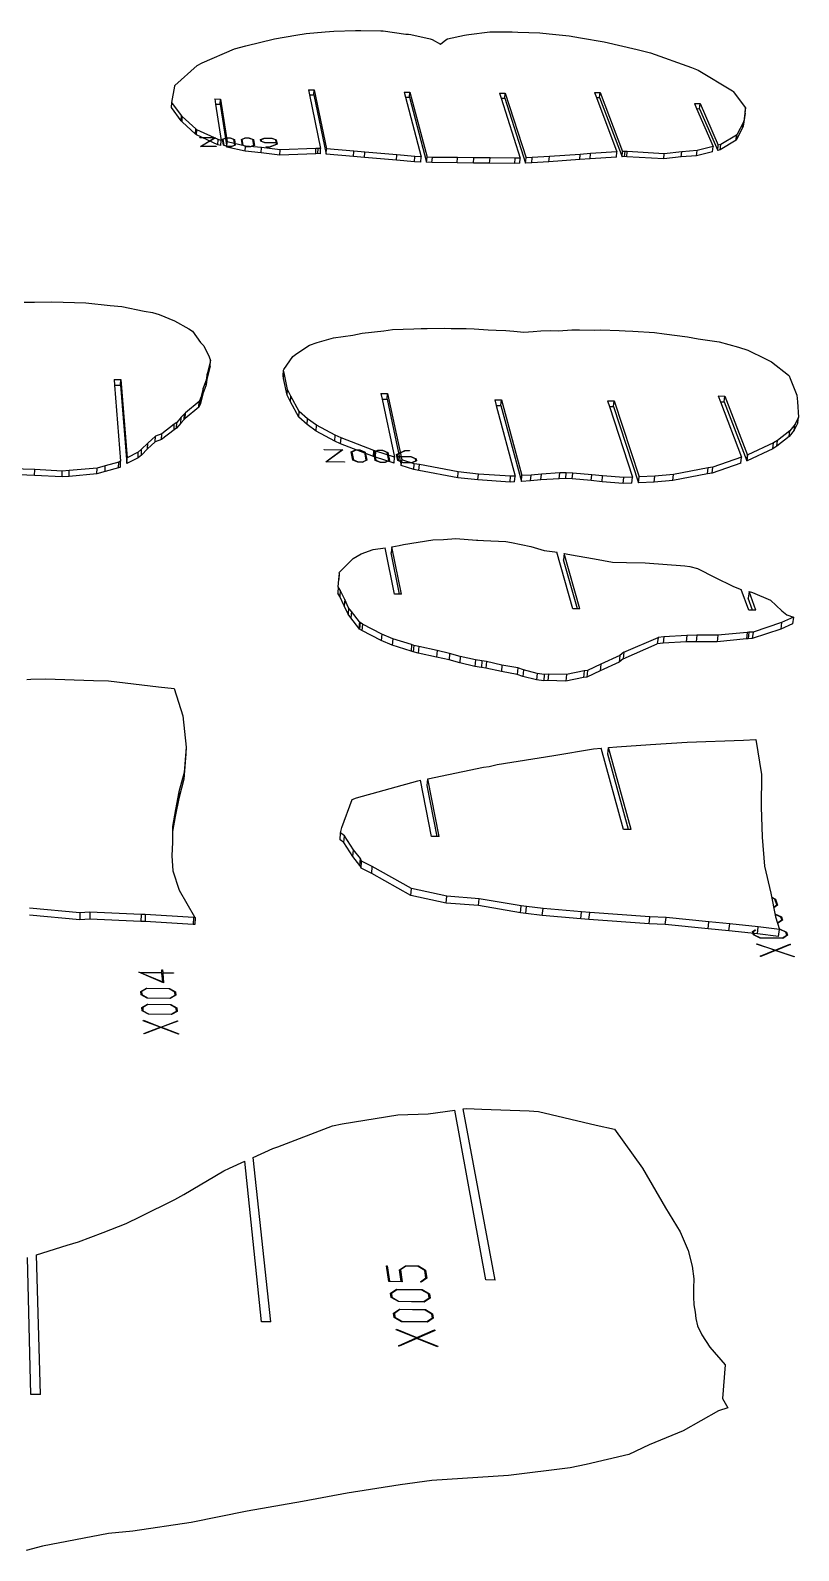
# Model space of a CAD drawing. Extents: x -27.3 to 25.1, y -26.7 to 15.7.
# Drawn here: x 5 to 25.06, y -24.18 to 15.5 of the extents above; entities that cross this region are included whole.
import ezdxf

# ---------------------------------------------------------------- set-up
doc = ezdxf.new("R2010")
doc.units = 0
doc.header["$MEASUREMENT"] = 0
doc.layers.get('0').update_dxf_attribs({"linetype": 'CONTINUOUS'})

msp = doc.modelspace()

# ---------------------------------------------------------------- linework, layer by layer
for p, q in [((12.697, 15.467), (12.923, 15.485)), ((12.923, 15.485), (13.486, 15.5)), ((13.486, 15.5), (13.627, 15.503)), ((13.627, 15.503), (14.147, 15.491)), ((14.147, 15.491), (14.216, 15.489)), ((14.216, 15.489), (14.807, 15.408)), ((10.334, 15.02), (10.628, 15.101)), ((10.628, 15.101), (11.376, 15.287)), ((11.376, 15.287), (11.93, 15.378)), ((11.93, 15.378), (12.199, 15.42)), ((12.199, 15.42), (12.697, 15.467)), ((14.807, 15.408), (14.87, 15.404)), ((14.87, 15.404), (14.934, 15.395)), ((14.934, 15.395), (15.435, 15.285)), ((15.435, 15.285), (15.492, 15.262)), ((15.492, 15.262), (15.705, 15.141)), ((15.705, 15.141), (15.848, 15.259)), ((15.848, 15.259), (15.892, 15.281)), ((15.892, 15.281), (16.331, 15.382)), ((16.331, 15.382), (16.39, 15.39)), ((16.39, 15.39), (16.452, 15.392)), ((16.452, 15.392), (16.998, 15.463)), ((16.998, 15.463), (17.067, 15.465)), ((17.067, 15.465), (17.583, 15.466)), ((17.583, 15.466), (17.726, 15.461)), ((17.726, 15.461), (18.302, 15.436)), ((18.302, 15.436), (18.542, 15.413)), ((18.542, 15.413), (19.071, 15.357)), ((19.071, 15.357), (19.367, 15.31)), ((19.367, 15.31), (19.98, 15.208)), ((19.98, 15.208), (20.845, 15.006)), ((9.489, 14.658), (10.334, 15.02)), ((20.845, 15.006), (21.19, 14.919)), ((21.19, 14.919), (22.258, 14.538)), ((8.775, 14.066), (9.352, 14.591)), ((9.352, 14.591), (9.489, 14.658)), ((22.258, 14.538), (22.437, 14.468)), ((22.437, 14.468), (23.332, 13.928)), ((8.694, 13.622), (8.77, 14.047)), ((8.77, 14.047), (8.773, 14.065)), ((8.773, 14.065), (8.775, 14.066)), ((12.261, 13.955), (12.407, 13.954)), ((12.261, 13.955), (12.288, 13.823)), ((12.399, 13.822), (12.407, 13.954)), ((12.407, 13.954), (12.733, 12.407)), ((14.758, 13.892), (14.904, 13.89)), ((14.758, 13.892), (14.793, 13.759)), ((14.895, 13.758), (14.904, 13.89)), ((14.904, 13.89), (15.357, 12.196)), ((23.332, 13.928), (23.334, 13.926)), ((23.334, 13.926), (23.348, 13.908)), ((23.334, 13.926), (23.334, 13.926)), ((23.348, 13.908), (23.676, 13.478)), ((8.689, 13.49), (8.694, 13.622)), ((8.944, 13.278), (8.694, 13.622)), ((9.817, 13.713), (9.964, 13.712)), ((9.817, 13.713), (9.837, 13.581)), ((9.837, 13.581), (9.957, 13.58)), ((9.837, 13.581), (9.981, 12.632)), ((9.957, 13.58), (9.964, 13.712)), ((9.957, 13.58), (10.13, 12.459)), ((9.964, 13.712), (10.137, 12.594)), ((12.288, 13.823), (12.399, 13.822)), ((12.288, 13.823), (12.58, 12.418)), ((12.399, 13.822), (12.725, 12.272)), ((14.793, 13.759), (14.895, 13.758)), ((14.793, 13.759), (15.204, 12.203)), ((14.895, 13.758), (15.347, 12.06)), ((17.249, 13.868), (17.396, 13.866)), ((17.249, 13.868), (17.292, 13.736)), ((17.292, 13.736), (17.385, 13.735)), ((17.292, 13.736), (17.793, 12.171)), ((17.385, 13.735), (17.396, 13.866)), ((17.385, 13.735), (17.931, 12.04)), ((17.396, 13.866), (17.943, 12.176)), ((19.728, 13.884), (19.875, 13.882)), ((19.728, 13.884), (19.778, 13.752)), ((19.778, 13.752), (19.862, 13.751)), ((19.778, 13.752), (20.313, 12.333)), ((19.862, 13.751), (19.875, 13.882)), ((19.862, 13.751), (20.448, 12.205)), ((19.875, 13.882), (20.462, 12.34)), ((22.339, 13.593), (22.486, 13.592)), ((22.339, 13.593), (22.396, 13.46)), ((22.472, 13.459), (22.486, 13.592)), ((22.486, 13.592), (22.961, 12.504)), ((8.938, 13.145), (8.689, 13.49)), ((8.938, 13.145), (8.944, 13.278)), ((8.961, 13.119), (8.938, 13.145)), ((8.967, 13.252), (8.944, 13.278)), ((8.961, 13.119), (8.967, 13.252)), ((9.314, 12.797), (8.961, 13.119)), ((9.32, 12.931), (8.967, 13.252)), ((22.396, 13.46), (22.472, 13.459)), ((22.396, 13.46), (22.826, 12.469)), ((22.472, 13.459), (22.946, 12.369)), ((23.619, 13.11), (23.453, 12.793)), ((23.604, 12.977), (23.619, 13.11)), ((23.661, 13.345), (23.611, 13.003)), ((23.611, 13.003), (23.627, 13.136)), ((23.627, 13.136), (23.619, 13.11)), ((23.676, 13.478), (23.627, 13.136)), ((23.661, 13.345), (23.676, 13.478)), ((9.314, 12.797), (9.32, 12.931)), ((9.336, 12.777), (9.314, 12.797)), ((9.342, 12.911), (9.32, 12.931)), ((9.336, 12.777), (9.342, 12.911)), ((9.338, 12.776), (9.336, 12.777)), ((9.338, 12.776), (9.344, 12.91)), ((9.897, 12.517), (9.338, 12.776)), ((9.344, 12.91), (9.342, 12.911)), ((9.903, 12.652), (9.344, 12.91)), ((9.423, 12.701), (9.422, 12.706)), ((9.422, 12.706), (9.831, 12.702)), ((9.806, 12.697), (9.423, 12.701)), ((9.831, 12.702), (9.466, 12.481)), ((23.44, 12.772), (23.028, 12.523)), ((23.427, 12.639), (23.44, 12.772)), ((23.604, 12.977), (23.437, 12.659)), ((23.437, 12.659), (23.453, 12.793)), ((23.442, 12.773), (23.44, 12.772)), ((23.453, 12.793), (23.442, 12.773)), ((23.611, 13.003), (23.604, 12.977)), ((9.441, 12.476), (9.806, 12.697)), ((9.852, 12.472), (9.441, 12.476)), ((9.466, 12.481), (9.852, 12.477)), ((9.852, 12.477), (9.852, 12.472)), ((9.897, 12.517), (9.903, 12.652)), ((9.974, 12.497), (9.897, 12.517)), ((9.981, 12.632), (9.903, 12.652)), ((9.974, 12.497), (9.981, 12.632)), ((10.016, 12.661), (10.113, 12.699)), ((10.039, 12.509), (10.016, 12.661)), ((10.119, 12.694), (10.03, 12.659)), ((10.03, 12.659), (10.052, 12.511)), ((10.149, 12.469), (10.039, 12.509)), ((10.052, 12.511), (10.153, 12.474)), ((10.113, 12.699), (10.217, 12.698)), ((10.213, 12.693), (10.119, 12.694)), ((10.13, 12.459), (10.137, 12.594)), ((10.608, 12.347), (10.13, 12.459)), ((10.615, 12.482), (10.137, 12.594)), ((10.253, 12.468), (10.149, 12.469)), ((10.153, 12.474), (10.248, 12.473)), ((10.314, 12.657), (10.213, 12.693)), ((10.217, 12.698), (10.327, 12.658)), ((10.248, 12.473), (10.337, 12.508)), ((10.351, 12.506), (10.253, 12.468)), ((10.337, 12.508), (10.314, 12.657)), ((10.327, 12.658), (10.351, 12.506)), ((10.513, 12.656), (10.609, 12.694)), ((10.537, 12.505), (10.513, 12.656)), ((10.615, 12.689), (10.526, 12.654)), ((10.526, 12.654), (10.55, 12.506)), ((10.647, 12.464), (10.537, 12.505)), ((10.55, 12.506), (10.651, 12.469)), ((10.608, 12.347), (10.615, 12.482)), ((11.024, 12.309), (10.608, 12.347)), ((10.609, 12.694), (10.713, 12.693)), ((10.709, 12.688), (10.615, 12.689)), ((11.031, 12.444), (10.615, 12.482)), ((10.752, 12.463), (10.647, 12.464)), ((10.651, 12.469), (10.746, 12.468)), ((10.81, 12.652), (10.709, 12.688)), ((10.713, 12.693), (10.823, 12.653)), ((10.746, 12.468), (10.835, 12.503)), ((10.849, 12.501), (10.752, 12.463)), ((10.835, 12.503), (10.81, 12.652)), ((10.823, 12.653), (10.849, 12.501)), ((11.009, 12.652), (11.105, 12.689)), ((11.016, 12.612), (11.009, 12.652)), ((11.126, 12.572), (11.016, 12.612)), ((11.111, 12.685), (11.023, 12.65)), ((11.023, 12.65), (11.029, 12.614)), ((11.024, 12.309), (11.031, 12.444)), ((11.514, 12.249), (11.024, 12.309)), ((11.029, 12.614), (11.13, 12.577)), ((11.521, 12.384), (11.031, 12.444)), ((11.105, 12.689), (11.309, 12.687)), ((11.304, 12.683), (11.111, 12.685)), ((11.42, 12.569), (11.126, 12.572)), ((11.13, 12.577), (11.419, 12.574)), ((11.148, 12.46), (11.148, 12.464)), ((11.148, 12.464), (11.245, 12.463)), ((11.251, 12.459), (11.148, 12.46)), ((11.245, 12.463), (11.426, 12.535)), ((11.44, 12.533), (11.251, 12.459)), ((11.406, 12.646), (11.304, 12.683)), ((11.309, 12.687), (11.419, 12.648)), ((11.419, 12.574), (11.406, 12.646)), ((11.419, 12.648), (11.44, 12.533)), ((11.426, 12.535), (11.42, 12.569)), ((11.514, 12.249), (11.521, 12.384)), ((12.458, 12.42), (11.521, 12.384)), ((12.45, 12.285), (12.458, 12.42)), ((12.512, 12.422), (12.458, 12.42)), ((12.503, 12.287), (12.512, 12.422)), ((12.58, 12.418), (12.512, 12.422)), ((12.572, 12.283), (12.58, 12.418)), ((12.725, 12.272), (12.733, 12.407)), ((13.448, 12.351), (12.733, 12.407)), ((13.439, 12.215), (13.448, 12.351)), ((13.732, 12.321), (13.448, 12.351)), ((13.723, 12.186), (13.732, 12.321)), ((14.572, 12.251), (13.732, 12.321)), ((20.313, 12.333), (19.625, 12.29)), ((20.3, 12.197), (20.313, 12.333)), ((20.448, 12.205), (20.462, 12.34)), ((20.528, 12.343), (20.462, 12.34)), ((20.515, 12.207), (20.528, 12.343)), ((20.584, 12.34), (20.528, 12.343)), ((20.57, 12.204), (20.584, 12.34)), ((21.55, 12.285), (20.584, 12.34)), ((22.01, 12.336), (21.55, 12.285)), ((21.995, 12.2), (22.01, 12.336)), ((22.408, 12.366), (22.01, 12.336)), ((22.393, 12.231), (22.408, 12.366)), ((22.811, 12.334), (22.393, 12.231)), ((22.826, 12.469), (22.408, 12.366)), ((22.811, 12.334), (22.826, 12.469)), ((22.946, 12.369), (22.961, 12.504)), ((23.013, 12.388), (22.946, 12.369)), ((23.028, 12.523), (22.961, 12.504)), ((23.425, 12.638), (23.013, 12.388)), ((23.013, 12.388), (23.028, 12.523)), ((23.427, 12.639), (23.425, 12.638)), ((23.437, 12.659), (23.427, 12.639)), ((12.45, 12.285), (11.514, 12.249)), ((12.503, 12.287), (12.45, 12.285)), ((12.572, 12.283), (12.503, 12.287)), ((13.439, 12.215), (12.725, 12.272)), ((13.723, 12.186), (13.439, 12.215)), ((14.562, 12.115), (13.723, 12.186)), ((14.562, 12.115), (14.572, 12.251)), ((15.027, 12.075), (14.562, 12.115)), ((15.037, 12.211), (14.572, 12.251)), ((15.027, 12.075), (15.037, 12.211)), ((15.194, 12.067), (15.027, 12.075)), ((15.204, 12.203), (15.037, 12.211)), ((15.194, 12.067), (15.204, 12.203)), ((15.347, 12.06), (15.357, 12.196)), ((15.485, 12.053), (15.347, 12.06)), ((15.496, 12.189), (15.357, 12.196)), ((15.485, 12.053), (15.496, 12.189)), ((16.141, 12.045), (15.485, 12.053)), ((16.152, 12.181), (15.496, 12.189)), ((16.141, 12.045), (16.152, 12.181)), ((16.566, 12.041), (16.141, 12.045)), ((16.577, 12.176), (16.152, 12.181)), ((16.566, 12.041), (16.577, 12.176)), ((16.99, 12.037), (16.566, 12.041)), ((17.002, 12.172), (16.577, 12.176)), ((16.99, 12.037), (17.002, 12.172)), ((17.646, 12.032), (16.99, 12.037)), ((17.658, 12.168), (17.002, 12.172)), ((17.646, 12.032), (17.658, 12.168)), ((17.781, 12.036), (17.646, 12.032)), ((17.793, 12.171), (17.658, 12.168)), ((17.781, 12.036), (17.793, 12.171)), ((17.931, 12.04), (17.943, 12.176)), ((18.094, 12.045), (17.931, 12.04)), ((18.106, 12.181), (17.943, 12.176)), ((18.094, 12.045), (18.106, 12.181)), ((18.539, 12.076), (18.094, 12.045)), ((18.551, 12.211), (18.106, 12.181)), ((18.539, 12.076), (18.551, 12.211)), ((19.343, 12.13), (18.539, 12.076)), ((19.356, 12.266), (18.551, 12.211)), ((19.343, 12.13), (19.356, 12.266)), ((19.612, 12.154), (19.343, 12.13)), ((19.625, 12.29), (19.356, 12.266)), ((19.612, 12.154), (19.625, 12.29)), ((20.3, 12.197), (19.612, 12.154)), ((20.515, 12.207), (20.448, 12.205)), ((20.57, 12.204), (20.515, 12.207)), ((21.536, 12.15), (20.57, 12.204)), ((21.536, 12.15), (21.55, 12.285)), ((21.995, 12.2), (21.536, 12.15)), ((22.393, 12.231), (21.995, 12.2)), ((4.839, 8.407), (5.106, 8.41)), ((5.106, 8.41), (5.561, 8.418)), ((5.561, 8.418), (6.447, 8.39)), ((6.447, 8.39), (7.08, 8.319)), ((7.08, 8.319), (7.392, 8.294)), ((7.392, 8.294), (7.975, 8.176)), ((7.975, 8.176), (8.193, 8.14)), ((8.193, 8.14), (8.363, 8.083)), ((8.363, 8.083), (8.765, 7.918)), ((8.765, 7.918), (9.136, 7.714)), ((9.136, 7.714), (9.238, 7.647)), ((9.238, 7.647), (9.443, 7.359)), ((12.912, 7.479), (13.422, 7.545)), ((13.422, 7.545), (13.667, 7.596)), ((13.667, 7.596), (14.229, 7.662)), ((14.229, 7.662), (14.459, 7.691)), ((14.459, 7.691), (15.015, 7.711)), ((15.015, 7.711), (15.202, 7.721)), ((15.202, 7.721), (15.358, 7.72)), ((15.358, 7.72), (15.825, 7.728)), ((15.825, 7.728), (15.987, 7.718)), ((15.987, 7.718), (16.382, 7.719)), ((16.382, 7.719), (16.589, 7.711)), ((16.589, 7.711), (16.952, 7.683)), ((16.952, 7.683), (17.161, 7.68)), ((17.161, 7.68), (17.414, 7.668)), ((17.414, 7.668), (17.624, 7.65)), ((17.624, 7.65), (17.882, 7.627)), ((17.882, 7.627), (18.13, 7.645)), ((18.13, 7.645), (18.331, 7.658)), ((18.331, 7.658), (18.579, 7.665)), ((18.579, 7.665), (18.789, 7.663)), ((18.789, 7.663), (19.138, 7.683)), ((19.138, 7.683), (19.342, 7.687)), ((19.342, 7.687), (19.74, 7.677)), ((19.74, 7.677), (19.898, 7.684)), ((19.898, 7.684), (20.373, 7.666)), ((20.373, 7.666), (20.53, 7.663)), ((20.53, 7.663), (20.726, 7.649)), ((20.726, 7.649), (21.299, 7.617)), ((21.299, 7.617), (21.548, 7.582)), ((21.548, 7.582), (22.155, 7.503)), ((9.443, 7.359), (9.526, 7.269)), ((9.526, 7.269), (9.673, 6.984)), ((11.959, 7.068), (12.285, 7.282)), ((12.285, 7.282), (12.486, 7.355)), ((12.486, 7.355), (12.912, 7.479)), ((22.155, 7.503), (22.432, 7.447)), ((22.432, 7.447), (22.985, 7.369)), ((22.985, 7.369), (23.489, 7.234)), ((23.489, 7.234), (23.736, 7.156)), ((23.736, 7.156), (24.193, 6.933)), ((9.702, 6.886), (9.616, 6.539)), ((9.673, 6.984), (9.702, 6.886)), ((9.694, 6.738), (9.702, 6.886)), ((11.615, 6.649), (11.852, 6.987)), ((11.852, 6.987), (11.959, 7.068)), ((24.193, 6.933), (24.35, 6.849)), ((24.35, 6.849), (24.791, 6.503)), ((7.188, 6.388), (7.359, 6.387)), ((7.188, 6.388), (7.2, 6.24)), ((7.353, 6.238), (7.359, 6.387)), ((7.359, 6.387), (7.526, 4.348)), ((9.6, 6.399), (9.512, 6.165)), ((9.593, 6.251), (9.6, 6.399)), ((9.608, 6.391), (9.593, 6.251)), ((9.616, 6.539), (9.6, 6.399)), ((9.694, 6.738), (9.608, 6.391)), ((9.608, 6.391), (9.616, 6.539)), ((11.598, 6.483), (11.607, 6.631)), ((11.614, 6.412), (11.598, 6.483)), ((11.607, 6.631), (11.615, 6.649)), ((11.623, 6.56), (11.607, 6.631)), ((11.614, 6.412), (11.623, 6.56)), ((11.706, 5.979), (11.614, 6.412)), ((11.714, 6.128), (11.623, 6.56)), ((24.791, 6.503), (24.81, 6.484)), ((24.81, 6.484), (24.837, 6.413)), ((24.837, 6.413), (25.012, 5.979)), ((7.2, 6.24), (7.353, 6.238)), ((7.2, 6.24), (7.356, 4.258)), ((7.353, 6.238), (7.521, 4.196)), ((9.505, 6.016), (9.446, 5.766)), ((9.512, 6.165), (9.453, 5.916)), ((9.593, 6.251), (9.505, 6.016)), ((9.505, 6.016), (9.512, 6.165)), ((11.706, 5.979), (11.714, 6.128)), ((11.789, 5.809), (11.706, 5.979)), ((11.798, 5.958), (11.714, 6.128)), ((11.789, 5.809), (11.798, 5.958)), ((12.019, 5.556), (11.798, 5.958)), ((14.152, 6.028), (14.324, 6.026)), ((14.152, 6.028), (14.183, 5.879)), ((14.313, 5.877), (14.324, 6.026)), ((14.324, 6.026), (14.697, 4.296)), ((22.959, 5.96), (23.133, 5.958)), ((22.959, 5.96), (23.017, 5.81)), ((23.115, 5.809), (23.133, 5.958)), ((23.133, 5.958), (23.726, 4.418)), ((25.012, 5.979), (25.033, 5.809)), ((9.402, 5.669), (9.043, 5.368)), ((9.41, 5.818), (9.05, 5.518)), ((9.402, 5.669), (9.41, 5.818)), ((9.446, 5.766), (9.402, 5.669)), ((9.453, 5.916), (9.41, 5.818)), ((9.446, 5.766), (9.453, 5.916)), ((12.01, 5.406), (11.789, 5.809)), ((14.183, 5.879), (14.313, 5.877)), ((14.183, 5.879), (14.506, 4.358)), ((14.313, 5.877), (14.686, 4.144)), ((17.124, 5.859), (17.298, 5.857)), ((17.124, 5.859), (17.165, 5.709)), ((17.165, 5.709), (17.284, 5.707)), ((17.165, 5.709), (17.659, 3.869)), ((17.284, 5.707), (17.298, 5.857)), ((17.284, 5.707), (17.822, 3.726)), ((17.298, 5.857), (17.836, 3.879)), ((20.069, 5.834), (20.243, 5.832)), ((20.069, 5.834), (20.118, 5.683)), ((20.118, 5.683), (20.227, 5.682)), ((20.118, 5.683), (20.719, 3.838)), ((20.227, 5.682), (20.243, 5.832)), ((20.227, 5.682), (20.879, 3.693)), ((20.243, 5.832), (20.895, 3.846)), ((23.017, 5.81), (23.115, 5.809)), ((23.017, 5.81), (23.57, 4.361)), ((23.115, 5.809), (23.707, 4.265)), ((25.033, 5.809), (25.058, 5.408)), ((8.759, 5.227), (8.43, 4.975)), ((8.752, 5.076), (8.759, 5.227)), ((8.825, 5.267), (8.759, 5.227)), ((8.818, 5.117), (8.825, 5.267)), ((8.933, 5.253), (8.818, 5.117)), ((8.94, 5.403), (8.825, 5.267)), ((8.933, 5.253), (8.94, 5.403)), ((9.02, 5.344), (8.933, 5.253)), ((9.027, 5.494), (8.94, 5.403)), ((9.02, 5.344), (9.027, 5.494)), ((9.043, 5.368), (9.02, 5.344)), ((9.05, 5.518), (9.027, 5.494)), ((9.043, 5.368), (9.05, 5.518)), ((12.01, 5.406), (12.019, 5.556)), ((12.225, 5.214), (12.01, 5.406)), ((12.234, 5.365), (12.019, 5.556)), ((12.225, 5.214), (12.234, 5.365)), ((12.466, 5.044), (12.225, 5.214)), ((12.475, 5.195), (12.234, 5.365)), ((12.466, 5.044), (12.475, 5.195)), ((12.961, 4.932), (12.475, 5.195)), ((24.965, 5.22), (24.83, 5.053)), ((25.039, 5.258), (24.946, 5.069)), ((24.946, 5.069), (24.965, 5.22)), ((25.058, 5.408), (24.965, 5.22)), ((25.039, 5.258), (25.058, 5.408)), ((8.265, 4.912), (8.065, 4.73)), ((8.259, 4.76), (8.265, 4.912)), ((8.424, 4.823), (8.259, 4.76)), ((8.43, 4.975), (8.265, 4.912)), ((8.752, 5.076), (8.424, 4.823)), ((8.424, 4.823), (8.43, 4.975)), ((8.818, 5.117), (8.752, 5.076)), ((12.95, 4.781), (12.466, 5.044)), ((12.95, 4.781), (12.961, 4.932)), ((13.102, 4.712), (12.95, 4.781)), ((13.113, 4.864), (12.961, 4.932)), ((13.102, 4.712), (13.113, 4.864)), ((13.971, 4.534), (13.113, 4.864)), ((24.511, 4.799), (24.402, 4.734)), ((24.811, 4.902), (24.492, 4.648)), ((24.492, 4.648), (24.511, 4.799)), ((24.83, 5.053), (24.511, 4.799)), ((24.946, 5.069), (24.811, 4.902)), ((24.811, 4.902), (24.83, 5.053)), ((7.817, 4.496), (7.526, 4.348)), ((7.811, 4.344), (7.817, 4.496)), ((7.898, 4.416), (7.811, 4.344)), ((7.905, 4.568), (7.817, 4.496)), ((8.058, 4.578), (7.898, 4.416)), ((7.898, 4.416), (7.905, 4.568)), ((8.065, 4.73), (7.905, 4.568)), ((8.259, 4.76), (8.058, 4.578)), ((8.058, 4.578), (8.065, 4.73)), ((12.674, 4.552), (12.672, 4.559)), ((12.672, 4.559), (13.155, 4.553)), ((13.127, 4.547), (12.674, 4.552)), ((12.715, 4.239), (13.127, 4.547)), ((13.155, 4.553), (12.743, 4.245)), ((13.96, 4.382), (13.102, 4.712)), ((13.377, 4.497), (13.489, 4.55)), ((13.418, 4.285), (13.377, 4.497)), ((13.496, 4.543), (13.394, 4.494)), ((13.394, 4.494), (13.433, 4.288)), ((13.489, 4.55), (13.612, 4.548)), ((13.607, 4.541), (13.496, 4.543)), ((13.729, 4.49), (13.607, 4.541)), ((13.612, 4.548), (13.744, 4.493)), ((13.77, 4.284), (13.729, 4.49)), ((13.744, 4.493), (13.786, 4.281)), ((13.96, 4.382), (13.971, 4.534)), ((14.013, 4.362), (13.96, 4.382)), ((13.964, 4.49), (14.075, 4.543)), ((14.007, 4.278), (13.964, 4.49)), ((14.024, 4.515), (13.971, 4.534)), ((14.082, 4.536), (13.98, 4.487)), ((13.98, 4.487), (14.022, 4.281)), ((14.013, 4.362), (14.024, 4.515)), ((14.506, 4.358), (14.024, 4.515)), ((14.075, 4.543), (14.198, 4.541)), ((14.193, 4.535), (14.082, 4.536)), ((14.316, 4.483), (14.193, 4.535)), ((14.198, 4.541), (14.331, 4.486)), ((14.359, 4.277), (14.316, 4.483)), ((14.331, 4.486), (14.375, 4.274)), ((14.561, 4.431), (14.778, 4.535)), ((14.595, 4.271), (14.561, 4.431)), ((14.785, 4.528), (14.578, 4.428)), ((14.578, 4.428), (14.588, 4.381)), ((14.588, 4.381), (14.935, 4.377)), ((14.931, 4.37), (14.589, 4.374)), ((14.589, 4.374), (14.611, 4.274)), ((14.778, 4.535), (14.897, 4.533)), ((14.899, 4.527), (14.785, 4.528)), ((14.897, 4.533), (14.899, 4.527)), ((15.054, 4.319), (14.931, 4.37)), ((14.935, 4.377), (15.07, 4.321)), ((23.707, 4.265), (23.726, 4.418)), ((24.383, 4.582), (23.715, 4.268)), ((23.715, 4.268), (23.733, 4.421)), ((23.733, 4.421), (23.726, 4.418)), ((24.402, 4.734), (23.733, 4.421)), ((24.383, 4.582), (24.402, 4.734)), ((24.492, 4.648), (24.383, 4.582)), ((5.116, 4.039), (4.512, 4.061)), ((5.112, 3.885), (5.116, 4.039)), ((5.831, 3.999), (5.116, 4.039)), ((5.827, 3.846), (5.831, 3.999)), ((6.018, 4.012), (5.831, 3.999)), ((6.014, 3.859), (6.018, 4.012)), ((6.741, 4.078), (6.018, 4.012)), ((6.736, 3.925), (6.741, 4.078)), ((6.951, 3.986), (6.736, 3.925)), ((6.957, 4.139), (6.741, 4.078)), ((6.951, 3.986), (6.957, 4.139)), ((7.304, 4.081), (6.951, 3.986)), ((7.309, 4.234), (6.957, 4.139)), ((7.304, 4.081), (7.309, 4.234)), ((7.35, 4.105), (7.304, 4.081)), ((7.356, 4.258), (7.309, 4.234)), ((7.35, 4.105), (7.356, 4.258)), ((7.521, 4.196), (7.526, 4.348)), ((7.811, 4.344), (7.521, 4.196)), ((13.2, 4.233), (12.715, 4.239)), ((12.743, 4.245), (13.199, 4.24)), ((13.199, 4.24), (13.2, 4.233)), ((13.551, 4.229), (13.418, 4.285)), ((13.433, 4.288), (13.555, 4.236)), ((13.675, 4.228), (13.551, 4.229)), ((13.555, 4.236), (13.668, 4.235)), ((13.668, 4.235), (13.77, 4.284)), ((13.786, 4.281), (13.675, 4.228)), ((14.14, 4.222), (14.007, 4.278)), ((14.495, 4.206), (14.013, 4.362)), ((14.022, 4.281), (14.145, 4.229)), ((14.264, 4.221), (14.14, 4.222)), ((14.145, 4.229), (14.257, 4.228)), ((14.257, 4.228), (14.359, 4.277)), ((14.375, 4.274), (14.264, 4.221)), ((14.495, 4.206), (14.506, 4.358)), ((14.73, 4.215), (14.595, 4.271)), ((14.611, 4.274), (14.734, 4.222)), ((14.686, 4.144), (14.697, 4.296)), ((15.013, 4.037), (14.686, 4.144)), ((15.024, 4.19), (14.697, 4.296)), ((14.971, 4.213), (14.73, 4.215)), ((14.734, 4.222), (14.964, 4.22)), ((14.964, 4.22), (15.066, 4.269)), ((15.082, 4.266), (14.971, 4.213)), ((15.013, 4.037), (15.024, 4.19)), ((15.145, 4.015), (15.013, 4.037)), ((15.157, 4.169), (15.024, 4.19)), ((15.066, 4.269), (15.054, 4.319)), ((15.07, 4.321), (15.082, 4.266)), ((15.145, 4.015), (15.157, 4.169)), ((16.157, 3.821), (15.145, 4.015)), ((16.17, 3.975), (15.157, 4.169)), ((16.157, 3.821), (16.17, 3.975)), ((16.698, 3.919), (16.17, 3.975)), ((22.696, 4.081), (21.793, 3.909)), ((22.678, 3.928), (22.696, 4.081)), ((22.816, 4.1), (22.696, 4.081)), ((23.551, 4.208), (22.798, 3.947)), ((22.798, 3.947), (22.816, 4.1)), ((23.57, 4.361), (22.816, 4.1)), ((23.551, 4.208), (23.57, 4.361)), ((23.715, 4.268), (23.707, 4.265)), ((5.112, 3.885), (4.508, 3.908)), ((5.827, 3.846), (5.112, 3.885)), ((6.014, 3.859), (5.827, 3.846)), ((6.736, 3.925), (6.014, 3.859)), ((16.684, 3.766), (16.157, 3.821)), ((16.684, 3.766), (16.698, 3.919)), ((17.524, 3.709), (16.684, 3.766)), ((17.538, 3.862), (16.698, 3.919)), ((17.524, 3.709), (17.538, 3.862)), ((17.645, 3.716), (17.524, 3.709)), ((17.659, 3.869), (17.538, 3.862)), ((17.645, 3.716), (17.659, 3.869)), ((17.822, 3.726), (17.836, 3.879)), ((18.061, 3.74), (17.822, 3.726)), ((18.075, 3.893), (17.836, 3.879)), ((18.061, 3.74), (18.075, 3.893)), ((18.33, 3.766), (18.061, 3.74)), ((18.344, 3.92), (18.075, 3.893)), ((18.33, 3.766), (18.344, 3.92)), ((18.81, 3.796), (18.33, 3.766)), ((18.825, 3.949), (18.344, 3.92)), ((18.81, 3.796), (18.825, 3.949)), ((18.978, 3.803), (18.81, 3.796)), ((18.993, 3.956), (18.825, 3.949)), ((18.978, 3.803), (18.993, 3.956)), ((19.15, 3.792), (18.978, 3.803)), ((19.165, 3.945), (18.993, 3.956)), ((19.15, 3.792), (19.165, 3.945)), ((19.644, 3.751), (19.15, 3.792)), ((19.659, 3.904), (19.165, 3.945)), ((19.644, 3.751), (19.659, 3.904)), ((19.927, 3.718), (19.644, 3.751)), ((19.942, 3.871), (19.659, 3.904)), ((19.927, 3.718), (19.942, 3.871)), ((20.48, 3.674), (19.927, 3.718)), ((20.496, 3.828), (19.942, 3.871)), ((20.48, 3.674), (20.496, 3.828)), ((20.702, 3.684), (20.48, 3.674)), ((20.719, 3.838), (20.496, 3.828)), ((20.702, 3.684), (20.719, 3.838)), ((20.879, 3.693), (20.895, 3.846)), ((21.284, 3.712), (20.879, 3.693)), ((21.301, 3.865), (20.895, 3.846)), ((21.284, 3.712), (21.301, 3.865)), ((21.776, 3.755), (21.284, 3.712)), ((21.793, 3.909), (21.301, 3.865)), ((22.678, 3.928), (21.776, 3.755)), ((21.776, 3.755), (21.793, 3.909)), ((22.798, 3.947), (22.678, 3.928)), ((13.948, 1.951), (14.263, 1.999)), ((14.504, 0.785), (14.263, 1.999)), ((14.435, 2.025), (14.423, 1.862)), ((14.435, 2.025), (14.627, 2.055)), ((14.687, 0.782), (14.435, 2.025)), ((14.627, 2.055), (14.744, 2.083)), ((14.744, 2.083), (15.511, 2.206)), ((15.511, 2.206), (15.783, 2.211)), ((15.783, 2.211), (16.11, 2.239)), ((16.11, 2.239), (16.646, 2.197)), ((16.646, 2.197), (16.682, 2.196)), ((16.682, 2.196), (16.833, 2.188)), ((16.833, 2.188), (17.418, 2.164)), ((17.418, 2.164), (17.563, 2.134)), ((17.563, 2.134), (18.07, 2.033)), ((18.07, 2.033), (18.412, 1.923)), ((13.076, 1.364), (13.426, 1.716)), ((13.426, 1.716), (13.641, 1.835)), ((13.641, 1.835), (13.948, 1.951)), ((14.64, 0.783), (14.423, 1.862)), ((18.412, 1.923), (18.694, 1.893)), ((18.694, 1.893), (18.749, 1.883)), ((19.162, 0.401), (18.749, 1.883)), ((18.937, 1.848), (18.921, 1.684)), ((19.282, 0.4), (18.921, 1.684)), ((18.937, 1.848), (19.275, 1.787)), ((19.346, 0.399), (18.937, 1.848)), ((19.275, 1.787), (19.728, 1.709)), ((19.728, 1.709), (20.202, 1.617)), ((20.202, 1.617), (20.569, 1.616)), ((20.569, 1.616), (21.05, 1.606)), ((21.05, 1.606), (22.09, 1.529)), ((13.066, 1.336), (13.055, 1.171)), ((13.055, 1.171), (13.068, 1.325)), ((13.066, 1.336), (13.076, 1.364)), ((13.068, 1.325), (13.066, 1.336)), ((22.09, 1.529), (22.217, 1.507)), ((22.217, 1.507), (22.42, 1.456)), ((22.42, 1.456), (22.883, 1.221)), ((22.883, 1.221), (23.342, 0.997)), ((13.039, 0.978), (13.028, 0.812)), ((13.079, 0.726), (13.028, 0.812)), ((13.039, 0.978), (13.055, 1.169)), ((13.091, 0.893), (13.039, 0.978)), ((13.055, 1.169), (13.055, 1.171)), ((13.091, 0.893), (13.079, 0.726)), ((13.207, 0.644), (13.091, 0.893)), ((23.342, 0.997), (23.488, 0.931)), ((23.488, 0.931), (23.561, 0.91)), ((23.755, 0.37), (23.561, 0.91)), ((23.764, 0.851), (23.743, 0.685)), ((23.764, 0.851), (23.856, 0.825)), ((23.939, 0.368), (23.764, 0.851)), ((23.856, 0.825), (24.328, 0.629)), ((13.195, 0.477), (13.079, 0.726)), ((13.207, 0.644), (13.195, 0.477)), ((13.299, 0.26), (13.195, 0.477)), ((13.311, 0.427), (13.207, 0.644)), ((13.311, 0.427), (13.299, 0.26)), ((13.381, 0.335), (13.311, 0.427)), ((14.64, 0.783), (14.504, 0.785)), ((14.687, 0.782), (14.64, 0.783)), ((19.282, 0.4), (19.162, 0.401)), ((19.346, 0.399), (19.282, 0.4)), ((23.857, 0.369), (23.743, 0.685)), ((24.328, 0.629), (24.618, 0.349)), ((13.369, 0.167), (13.299, 0.26)), ((13.381, 0.335), (13.369, 0.167)), ((13.579, -0.106), (13.369, 0.167)), ((13.591, 0.062), (13.381, 0.335)), ((13.591, 0.062), (13.579, -0.106)), ((13.61, 0.044), (13.591, 0.062)), ((13.61, 0.044), (13.598, -0.124)), ((13.671, 0.006), (13.61, 0.044)), ((13.671, 0.006), (13.659, -0.163)), ((14.176, -0.258), (13.671, 0.006)), ((23.857, 0.369), (23.755, 0.37)), ((23.939, 0.368), (23.857, 0.369)), ((24.612, 0.044), (23.869, -0.208)), ((24.612, 0.044), (24.591, -0.124)), ((24.903, 0.013), (24.591, -0.124)), ((24.925, 0.181), (24.612, 0.044)), ((24.618, 0.349), (24.752, 0.244)), ((24.752, 0.244), (24.925, 0.181)), ((24.925, 0.181), (24.903, 0.013)), ((13.598, -0.124), (13.579, -0.106)), ((13.659, -0.163), (13.598, -0.124)), ((14.163, -0.427), (13.659, -0.163)), ((14.176, -0.258), (14.163, -0.427)), ((14.464, -0.379), (14.176, -0.258)), ((14.464, -0.379), (14.451, -0.548)), ((14.953, -0.531), (14.464, -0.379)), ((20.494, -0.732), (21.388, -0.344)), ((21.388, -0.344), (21.369, -0.513)), ((21.537, -0.328), (21.388, -0.344)), ((21.537, -0.328), (21.518, -0.497)), ((22.144, -0.293), (21.537, -0.328)), ((22.144, -0.293), (22.125, -0.461)), ((22.403, -0.286), (22.144, -0.293)), ((22.403, -0.286), (22.383, -0.455)), ((22.952, -0.289), (22.403, -0.286)), ((22.952, -0.289), (22.931, -0.457)), ((23.694, -0.38), (22.931, -0.457)), ((23.715, -0.212), (22.952, -0.289)), ((23.715, -0.212), (23.694, -0.38)), ((23.742, -0.377), (23.694, -0.38)), ((23.763, -0.209), (23.715, -0.212)), ((23.763, -0.209), (23.742, -0.377)), ((23.848, -0.376), (23.742, -0.377)), ((23.869, -0.208), (23.763, -0.209)), ((24.591, -0.124), (23.848, -0.376)), ((23.869, -0.208), (23.848, -0.376)), ((14.451, -0.548), (14.163, -0.427)), ((14.939, -0.7), (14.451, -0.548)), ((14.953, -0.531), (14.939, -0.7)), ((14.998, -0.72), (14.939, -0.7)), ((15.012, -0.551), (14.953, -0.531)), ((15.012, -0.551), (14.998, -0.72)), ((15.125, -0.754), (14.998, -0.72)), ((15.139, -0.585), (15.012, -0.551)), ((15.139, -0.585), (15.125, -0.754)), ((15.605, -0.855), (15.125, -0.754)), ((15.619, -0.685), (15.139, -0.585)), ((15.619, -0.685), (15.605, -0.855)), ((15.945, -0.76), (15.619, -0.685)), ((15.945, -0.76), (15.931, -0.929)), ((16.224, -0.839), (15.945, -0.76)), ((20.494, -0.732), (20.39, -0.816)), ((20.475, -0.901), (21.369, -0.513)), ((20.494, -0.732), (20.475, -0.901)), ((21.518, -0.497), (21.369, -0.513)), ((22.125, -0.461), (21.518, -0.497)), ((22.383, -0.455), (22.125, -0.461)), ((22.931, -0.457), (22.383, -0.455)), ((15.931, -0.929), (15.605, -0.855)), ((16.21, -1.009), (15.931, -0.929)), ((16.224, -0.839), (16.21, -1.009)), ((16.606, -1.1), (16.21, -1.009)), ((16.621, -0.93), (16.224, -0.839)), ((16.621, -0.93), (16.606, -1.1)), ((16.776, -1.128), (16.606, -1.1)), ((16.791, -0.958), (16.621, -0.93)), ((16.791, -0.958), (16.776, -1.128)), ((16.894, -1.143), (16.776, -1.128)), ((16.909, -0.973), (16.791, -0.958)), ((16.909, -0.973), (16.894, -1.143)), ((17.297, -1.235), (16.894, -1.143)), ((17.312, -1.065), (16.909, -0.973)), ((17.312, -1.065), (17.297, -1.235)), ((17.725, -1.14), (17.312, -1.065)), ((17.725, -1.14), (17.709, -1.31)), ((17.876, -1.19), (17.725, -1.14)), ((17.876, -1.19), (17.86, -1.36)), ((18.232, -1.282), (17.876, -1.19)), ((19.895, -1.043), (19.548, -1.211)), ((20.372, -0.986), (19.877, -1.213)), ((19.895, -1.043), (19.877, -1.213)), ((20.39, -0.816), (19.895, -1.043)), ((20.39, -0.816), (20.372, -0.986)), ((20.475, -0.901), (20.372, -0.986)), ((4.905, -1.439), (5.012, -1.436)), ((5.012, -1.436), (5.397, -1.429)), ((5.397, -1.429), (6.647, -1.471)), ((6.647, -1.471), (7.044, -1.474)), ((7.044, -1.474), (8.348, -1.638)), ((17.709, -1.31), (17.297, -1.235)), ((17.86, -1.36), (17.709, -1.31)), ((18.216, -1.452), (17.86, -1.36)), ((18.232, -1.282), (18.216, -1.452)), ((18.403, -1.481), (18.216, -1.452)), ((18.419, -1.31), (18.232, -1.282)), ((18.419, -1.31), (18.403, -1.481)), ((18.512, -1.47), (18.403, -1.481)), ((18.529, -1.3), (18.419, -1.31)), ((18.529, -1.3), (18.512, -1.47)), ((18.978, -1.486), (18.512, -1.47)), ((18.995, -1.316), (18.529, -1.3)), ((18.995, -1.316), (18.978, -1.486)), ((19.445, -1.389), (18.978, -1.486)), ((19.463, -1.219), (18.995, -1.316)), ((19.463, -1.219), (19.445, -1.389)), ((19.531, -1.382), (19.445, -1.389)), ((19.548, -1.211), (19.463, -1.219)), ((19.548, -1.211), (19.531, -1.382)), ((19.877, -1.213), (19.531, -1.382)), ((8.348, -1.638), (8.755, -1.676)), ((8.755, -1.676), (8.983, -2.39)), ((8.983, -2.39), (9.065, -3.208)), ((20.311, -3.2), (21.195, -3.141)), ((21.195, -3.141), (22.145, -3.075)), ((22.145, -3.075), (23.617, -3.026)), ((23.617, -3.026), (23.942, -3.007)), ((23.942, -3.007), (24.093, -3.921)), ((9.057, -3.382), (9.004, -4.048)), ((9.065, -3.208), (9.013, -3.872)), ((9.065, -3.208), (9.057, -3.382)), ((17.192, -3.66), (18.665, -3.429)), ((18.665, -3.429), (19.701, -3.253)), ((19.701, -3.253), (19.905, -3.236)), ((20.486, -5.356), (19.905, -3.236)), ((20.077, -3.394), (20.095, -3.219)), ((20.62, -5.357), (20.077, -3.394)), ((20.095, -3.219), (20.311, -3.2)), ((20.689, -5.358), (20.095, -3.219)), ((9.013, -3.872), (8.881, -4.376)), ((9.013, -3.872), (9.004, -4.048)), ((15.378, -4.035), (16.833, -3.735)), ((16.833, -3.735), (16.978, -3.713)), ((16.978, -3.713), (17.046, -3.7)), ((17.046, -3.7), (17.192, -3.66)), ((24.093, -3.921), (24.078, -4.769)), ((9.004, -4.048), (8.873, -4.553)), ((13.515, -4.534), (15.12, -4.088)), ((15.12, -4.088), (15.188, -4.074)), ((15.473, -5.54), (15.188, -4.074)), ((15.363, -4.211), (15.378, -4.035)), ((15.626, -5.543), (15.363, -4.211)), ((15.676, -5.543), (15.378, -4.035)), ((8.873, -4.553), (8.778, -5.017)), ((8.881, -4.376), (8.786, -4.84)), ((8.881, -4.376), (8.873, -4.553)), ((13.131, -5.302), (13.4, -4.576)), ((13.4, -4.576), (13.428, -4.564)), ((13.428, -4.564), (13.447, -4.554)), ((13.447, -4.554), (13.515, -4.534)), ((8.778, -5.017), (8.714, -5.413)), ((8.786, -4.84), (8.715, -5.28)), ((8.786, -4.84), (8.778, -5.017)), ((24.078, -4.769), (24.109, -5.557)), ((8.714, -5.413), (8.711, -5.687)), ((8.715, -5.28), (8.714, -5.413)), ((13.087, -5.624), (13.1, -5.445)), ((13.1, -5.445), (13.131, -5.302)), ((13.198, -5.521), (13.1, -5.445)), ((13.186, -5.7), (13.198, -5.521)), ((13.433, -5.887), (13.198, -5.521)), ((15.626, -5.543), (15.473, -5.54)), ((15.676, -5.543), (15.626, -5.543)), ((20.62, -5.357), (20.486, -5.356)), ((20.689, -5.358), (20.62, -5.357)), ((8.711, -5.687), (8.695, -6.043)), ((13.186, -5.7), (13.087, -5.624)), ((13.42, -6.067), (13.186, -5.7)), ((13.42, -6.067), (13.433, -5.887)), ((13.616, -6.114), (13.433, -5.887)), ((24.109, -5.557), (24.17, -6.313)), ((8.695, -6.043), (8.721, -6.438)), ((13.603, -6.294), (13.42, -6.067)), ((13.603, -6.294), (13.616, -6.114)), ((13.635, -6.364), (13.603, -6.294)), ((13.648, -6.184), (13.616, -6.114)), ((13.635, -6.364), (13.648, -6.184)), ((13.927, -6.327), (13.648, -6.184)), ((13.914, -6.508), (13.927, -6.327)), ((14.951, -6.902), (13.927, -6.327)), ((24.17, -6.313), (24.334, -7.018)), ((8.721, -6.438), (8.886, -6.943)), ((13.914, -6.508), (13.635, -6.364)), ((14.937, -7.084), (13.914, -6.508)), ((8.886, -6.943), (9.289, -7.642)), ((14.937, -7.084), (14.951, -6.902)), ((15.856, -7.284), (14.937, -7.084)), ((15.872, -7.102), (14.951, -6.902)), ((15.856, -7.284), (15.872, -7.102)), ((16.717, -7.164), (15.872, -7.102)), ((24.334, -7.018), (24.456, -7.64)), ((24.355, -7.126), (24.458, -7.174)), ((24.441, -7.178), (24.358, -7.139)), ((6.296, -7.533), (4.982, -7.415)), ((6.296, -7.533), (6.29, -7.716)), ((6.556, -7.519), (6.296, -7.533)), ((6.556, -7.519), (6.55, -7.701)), ((7.896, -7.581), (6.556, -7.519)), ((16.7, -7.346), (15.856, -7.284)), ((16.7, -7.346), (16.717, -7.164)), ((17.798, -7.534), (16.7, -7.346)), ((17.816, -7.351), (16.717, -7.164)), ((17.798, -7.534), (17.816, -7.351)), ((17.936, -7.55), (17.798, -7.534)), ((17.954, -7.367), (17.816, -7.351)), ((17.936, -7.55), (17.954, -7.367)), ((18.385, -7.424), (17.954, -7.367)), ((18.367, -7.606), (18.385, -7.424)), ((19.394, -7.511), (18.385, -7.424)), ((19.375, -7.694), (19.394, -7.511)), ((19.605, -7.523), (19.394, -7.511)), ((19.585, -7.706), (19.605, -7.523)), ((21.174, -7.638), (19.605, -7.523)), ((24.406, -7.383), (24.49, -7.329)), ((24.51, -7.333), (24.409, -7.399)), ((24.49, -7.329), (24.441, -7.178)), ((24.458, -7.174), (24.51, -7.333)), ((6.29, -7.716), (4.977, -7.597)), ((6.55, -7.701), (6.29, -7.716)), ((7.888, -7.764), (6.55, -7.701)), ((7.896, -7.581), (7.888, -7.764)), ((7.994, -7.757), (7.888, -7.764)), ((8.002, -7.574), (7.896, -7.581)), ((8.002, -7.574), (7.994, -7.757)), ((9.25, -7.839), (7.994, -7.757)), ((9.259, -7.656), (8.002, -7.574)), ((9.259, -7.656), (9.25, -7.839)), ((9.292, -7.84), (9.25, -7.839)), ((9.301, -7.657), (9.259, -7.656)), ((9.289, -7.642), (9.301, -7.657)), ((9.301, -7.657), (9.292, -7.84)), ((18.367, -7.606), (17.936, -7.55)), ((19.375, -7.694), (18.367, -7.606)), ((19.585, -7.706), (19.375, -7.694)), ((21.153, -7.821), (19.585, -7.706)), ((21.153, -7.821), (21.174, -7.638)), ((21.577, -7.842), (21.153, -7.821)), ((21.599, -7.659), (21.174, -7.638)), ((21.577, -7.842), (21.599, -7.659)), ((22.694, -7.953), (21.577, -7.842)), ((22.717, -7.77), (21.599, -7.659)), ((22.694, -7.953), (22.717, -7.77)), ((23.263, -7.819), (22.717, -7.77)), ((23.24, -8.003), (23.263, -7.819)), ((24.006, -7.896), (23.263, -7.819)), ((23.981, -8.08), (24.006, -7.896)), ((24.556, -7.969), (24.006, -7.896)), ((24.44, -7.561), (24.611, -7.642)), ((24.594, -7.646), (24.443, -7.574)), ((24.456, -7.64), (24.556, -7.969)), ((24.503, -7.794), (24.505, -7.794)), ((24.505, -7.794), (24.618, -7.72)), ((24.515, -7.804), (24.506, -7.804)), ((24.638, -7.724), (24.515, -7.804)), ((24.618, -7.72), (24.594, -7.646)), ((24.611, -7.642), (24.638, -7.724)), ((23.24, -8.003), (22.694, -7.953)), ((23.981, -8.08), (23.24, -8.003)), ((23.852, -8.024), (23.92, -7.98)), ((23.879, -8.108), (23.852, -8.024)), ((23.944, -7.983), (23.872, -8.028)), ((23.872, -8.028), (23.896, -8.104)), ((24.056, -8.193), (23.879, -8.108)), ((23.896, -8.104), (24.06, -8.182)), ((24.531, -8.153), (23.981, -8.08)), ((24.644, -8.201), (24.056, -8.193)), ((24.06, -8.182), (24.634, -8.19)), ((24.531, -8.153), (24.556, -7.969)), ((24.551, -7.952), (24.563, -7.952)), ((24.56, -7.963), (24.554, -7.963)), ((24.723, -8.04), (24.56, -7.963)), ((24.563, -7.952), (24.741, -8.037)), ((24.634, -8.19), (24.748, -8.116)), ((24.768, -8.12), (24.644, -8.201)), ((24.748, -8.116), (24.723, -8.04)), ((24.741, -8.037), (24.768, -8.12)), ((23.959, -8.35), (23.966, -8.341)), ((24.434, -8.512), (23.959, -8.35)), ((23.966, -8.341), (24.449, -8.506)), ((24.058, -8.663), (24.434, -8.512)), ((24.07, -8.672), (24.058, -8.663)), ((24.453, -8.519), (24.07, -8.672)), ((24.449, -8.506), (24.83, -8.353)), ((24.939, -8.685), (24.453, -8.519)), ((24.843, -8.363), (24.468, -8.513)), ((24.468, -8.513), (24.945, -8.676)), ((24.83, -8.353), (24.843, -8.363)), ((24.945, -8.676), (24.939, -8.685)), ((8.476, -9.358), (7.829, -9.085)), ((7.829, -9.085), (8.436, -9.094)), ((8.436, -9.105), (7.888, -9.097)), ((7.888, -9.097), (8.455, -9.335)), ((8.436, -9.094), (8.43, -9.018)), ((8.43, -9.018), (8.449, -9.018)), ((8.455, -9.335), (8.436, -9.105)), ((8.449, -9.018), (8.455, -9.094)), ((8.455, -9.094), (8.739, -9.098)), ((8.74, -9.109), (8.456, -9.105)), ((8.456, -9.105), (8.476, -9.358)), ((8.739, -9.098), (8.74, -9.109)), ((7.884, -9.584), (8.031, -9.5)), ((8.039, -9.511), (7.903, -9.589)), ((8.031, -9.5), (8.629, -9.509)), ((8.623, -9.52), (8.039, -9.511)), ((8.771, -9.601), (8.623, -9.52)), ((8.629, -9.509), (8.79, -9.598)), ((7.89, -9.672), (7.884, -9.584)), ((8.05, -9.761), (7.89, -9.672)), ((7.903, -9.589), (7.909, -9.668)), ((7.909, -9.668), (8.057, -9.75)), ((7.913, -10.003), (8.062, -9.918)), ((8.651, -9.77), (8.05, -9.761)), ((8.057, -9.75), (8.643, -9.758)), ((8.062, -9.918), (8.664, -9.927)), ((8.643, -9.758), (8.778, -9.681)), ((8.797, -9.685), (8.651, -9.77)), ((8.778, -9.681), (8.771, -9.601)), ((8.79, -9.598), (8.797, -9.685)), ((7.919, -10.091), (7.913, -10.003)), ((8.081, -10.182), (7.919, -10.091)), ((8.07, -9.929), (7.933, -10.007)), ((7.933, -10.007), (7.939, -10.088)), ((7.939, -10.088), (8.088, -10.171)), ((8.657, -9.938), (8.07, -9.929)), ((8.685, -10.191), (8.081, -10.182)), ((8.088, -10.171), (8.677, -10.179)), ((8.806, -10.02), (8.657, -9.938)), ((8.664, -9.927), (8.825, -10.016)), ((8.677, -10.179), (8.813, -10.101)), ((8.833, -10.105), (8.685, -10.191)), ((8.813, -10.101), (8.806, -10.02)), ((8.825, -10.016), (8.833, -10.105)), ((7.942, -10.349), (7.952, -10.339)), ((8.392, -10.521), (7.942, -10.349)), ((7.952, -10.339), (8.408, -10.514)), ((7.966, -10.681), (8.392, -10.521)), ((7.976, -10.691), (7.966, -10.681)), ((8.409, -10.528), (7.976, -10.691)), ((8.408, -10.514), (8.839, -10.352)), ((8.868, -10.704), (8.409, -10.528)), ((8.849, -10.362), (8.426, -10.521)), ((8.426, -10.521), (8.877, -10.694)), ((8.839, -10.352), (8.849, -10.362)), ((8.877, -10.694), (8.868, -10.704)), ((15.388, -12.782), (16.081, -12.683)), ((16.895, -17.116), (16.081, -12.683)), ((16.3, -12.652), (16.391, -12.639)), ((17.134, -17.12), (16.3, -12.652)), ((16.391, -12.639), (16.788, -12.661)), ((16.788, -12.661), (18.023, -12.7)), ((12.889, -13.097), (13.145, -13.041)), ((13.145, -13.041), (14.595, -12.806)), ((14.595, -12.806), (15.388, -12.782)), ((18.023, -12.7), (18.263, -12.716)), ((18.263, -12.716), (19.775, -13.075)), ((19.775, -13.075), (20.251, -13.179)), ((11.466, -13.643), (12.889, -13.097)), ((20.251, -13.179), (20.98, -14.201)), ((10.816, -13.921), (11.334, -13.689)), ((11.334, -13.689), (11.466, -13.643)), ((9.005, -14.888), (10.048, -14.272)), ((10.048, -14.272), (10.202, -14.196)), ((10.202, -14.196), (10.597, -14.019)), ((11.032, -18.207), (10.597, -14.019)), ((11.275, -18.211), (10.816, -13.921)), ((20.98, -14.201), (21.579, -15.236)), ((7.874, -15.465), (8.776, -15.016)), ((8.776, -15.016), (9.005, -14.888)), ((7.503, -15.645), (7.874, -15.465)), ((21.579, -15.236), (21.965, -15.862)), ((6.898, -15.879), (7.503, -15.645)), ((21.965, -15.862), (22.176, -16.346)), ((5.163, -16.464), (5.964, -16.21)), ((5.964, -16.21), (6.259, -16.121)), ((6.259, -16.121), (6.898, -15.879)), ((5.014, -20.107), (4.928, -16.535)), ((5.263, -20.111), (5.163, -16.464)), ((22.176, -16.346), (22.282, -16.756)), ((14.359, -17.162), (14.297, -16.746)), ((14.297, -16.746), (14.318, -16.747)), ((14.318, -16.747), (14.379, -17.149)), ((14.64, -16.851), (14.794, -16.747)), ((14.686, -17.154), (14.64, -16.851)), ((14.804, -16.761), (14.662, -16.856)), ((14.662, -16.856), (14.71, -17.168)), ((14.794, -16.747), (15.13, -16.753)), ((15.124, -16.766), (14.804, -16.761)), ((15.297, -16.867), (15.124, -16.766)), ((15.13, -16.753), (15.317, -16.862)), ((15.329, -17.066), (15.297, -16.867)), ((15.317, -16.862), (15.351, -17.071)), ((22.282, -16.756), (22.319, -17.084)), ((14.71, -17.168), (14.359, -17.162)), ((14.379, -17.149), (14.686, -17.154)), ((14.404, -17.463), (14.56, -17.358)), ((14.57, -17.372), (14.427, -17.468)), ((14.56, -17.358), (15.229, -17.369)), ((15.223, -17.383), (14.57, -17.372)), ((15.184, -17.164), (15.329, -17.066)), ((15.202, -17.174), (15.184, -17.164)), ((15.351, -17.071), (15.202, -17.174)), ((15.397, -17.484), (15.223, -17.383)), ((15.229, -17.369), (15.418, -17.48)), ((17.134, -17.12), (16.895, -17.116)), ((22.319, -17.084), (22.31, -17.33)), ((22.31, -17.33), (22.312, -17.555)), ((14.421, -17.572), (14.404, -17.463)), ((14.61, -17.683), (14.421, -17.572)), ((14.427, -17.468), (14.441, -17.567)), ((14.441, -17.567), (14.616, -17.669)), ((15.281, -17.694), (14.61, -17.683)), ((14.616, -17.669), (15.271, -17.68)), ((15.271, -17.68), (15.413, -17.583)), ((15.436, -17.589), (15.281, -17.694)), ((15.413, -17.583), (15.397, -17.484)), ((15.418, -17.48), (15.436, -17.589)), ((22.312, -17.555), (22.321, -17.766)), ((22.321, -17.766), (22.355, -17.96)), ((11.275, -18.211), (11.032, -18.207)), ((14.483, -17.985), (14.639, -17.879)), ((14.499, -18.096), (14.483, -17.985)), ((14.689, -18.209), (14.499, -18.096)), ((14.65, -17.893), (14.505, -17.991)), ((14.505, -17.991), (14.52, -18.091)), ((14.52, -18.091), (14.695, -18.195)), ((14.639, -17.879), (15.313, -17.89)), ((15.307, -17.904), (14.65, -17.893)), ((15.366, -18.22), (14.689, -18.209)), ((14.695, -18.195), (15.355, -18.206)), ((15.482, -18.007), (15.307, -17.904)), ((15.313, -17.89), (15.503, -18.002)), ((15.355, -18.206), (15.498, -18.107)), ((15.521, -18.113), (15.366, -18.22)), ((15.498, -18.107), (15.482, -18.007)), ((15.503, -18.002), (15.521, -18.113)), ((22.355, -17.96), (22.379, -18.128)), ((22.379, -18.128), (22.422, -18.314)), ((14.553, -18.417), (14.562, -18.405)), ((15.073, -18.632), (14.553, -18.417)), ((14.562, -18.405), (15.091, -18.624)), ((14.615, -18.833), (15.073, -18.632)), ((15.094, -18.642), (14.628, -18.845)), ((15.091, -18.624), (15.555, -18.421)), ((15.627, -18.862), (15.094, -18.642)), ((15.568, -18.434), (15.112, -18.633)), ((15.112, -18.633), (15.636, -18.85)), ((15.555, -18.421), (15.568, -18.434)), ((22.422, -18.314), (22.529, -18.549)), ((22.529, -18.549), (22.744, -18.871)), ((14.628, -18.845), (14.615, -18.833)), ((15.636, -18.85), (15.627, -18.862)), ((22.744, -18.871), (23.142, -19.335)), ((23.142, -19.335), (23.074, -20.214)), ((5.263, -20.111), (5.014, -20.107)), ((23.074, -20.214), (23.213, -20.46)), ((22.965, -20.532), (22.045, -21.059)), ((23.213, -20.46), (22.965, -20.532)), ((21.16, -21.425), (20.623, -21.674)), ((22.045, -21.059), (21.16, -21.425)), ((20.623, -21.674), (19.509, -21.932)), ((19.096, -22.018), (17.486, -22.226)), ((19.509, -21.932), (19.096, -22.018)), ((14.652, -22.462), (13.272, -22.687)), ((15.48, -22.356), (14.652, -22.462)), ((17.486, -22.226), (15.48, -22.356)), ((12.102, -22.901), (10.662, -23.152)), ((13.272, -22.687), (12.102, -22.901)), ((10.662, -23.152), (9.199, -23.451)), ((7.043, -23.74), (5.315, -24.064)), ((7.679, -23.678), (7.043, -23.74)), ((9.199, -23.451), (7.679, -23.678)), ((5.315, -24.064), (4.889, -24.183))]:
    msp.add_line(p, q)

doc.saveas('drawing.dxf')
